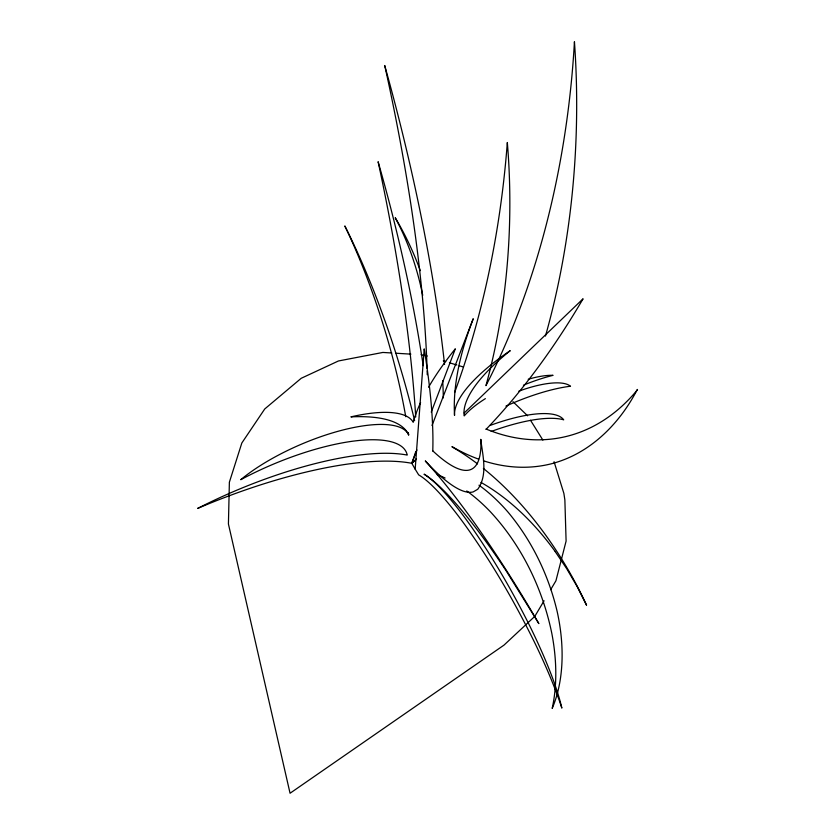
<?xml version="1.0" encoding="UTF-8"?>
<svg xmlns="http://www.w3.org/2000/svg" width="835" height="835" viewBox="0 0 835 835"><rect width="100%" height="100%" fill="white"/><g stroke="black" fill="none" stroke-linecap="round" stroke-linejoin="round"><path stroke-width="1.25" d="M424.201 474.228A155.508 28.567 61 0 1 472.046 527.73C493.234 558.323 511.97 590.554 528.691 623.787A147.555 27.19 61 0 1 561.84 708.09A157.606 28.693 61 0 0 534.463 642.198C514.266 601.221 491.262 561.569 464.615 524.422A166.228 30.154 61 0 0 418.659 474.864L415.172 469.166L424.211 348.884A1157.592 177.521 65.6 0 1 432.77 451.036M416.895 449.908L411.801 463.3L415.172 469.166M431.246 412.156L455.336 348.8A493.287 149.768 -27.9 0 0 428.553 387.252M432.029 425.495L473.236 318.74A1443.162 373.621 -32.8 0 0 454.543 415.371A136.199 43.848 -25.7 0 1 510.248 350.648A167.971 53.638 -26.1 0 0 464.187 415.924A58.481 18.673 -25 0 1 485.385 398.629M637.324 389.434C620.05 423.021 591.368 452.32 554.346 462.955M544.055 600.793L534.817 616.334L504.006 645.111L290.058 793.25L228.425 524.004L229.374 482.212L241.837 442.988L264.747 408.962L301.216 378.286L338.446 360.97L382.879 352.443L391.792 352.986M550.651 589.687L555.922 580.805L566.099 541.09L564.867 499.925L563.865 493.36L554.064 461.703M416.488 458.801L411.801 463.3A225.377 68.449 -22.3 0 0 197.676 508.411A185.62 57.5 -22.6 0 1 407.23 455.065A127.651 41.051 -22.9 0 0 240.751 479.697A102.903 33.755 -23.2 0 1 340.137 430.724A102.903 33.755 -23.2 0 1 408.639 434.837A176.488 57.876 -22.5 0 0 350.888 416.884A105.398 34.955 -23.3 0 1 413.231 422.301A493.287 149.768 -27.9 0 1 420.589 402.574M464.218 412.96L583.08 298.784A1139.076 589.667 86.1 0 1 486.053 429.367M415.778 459.949L411.801 463.3A216.703 141.606 87.4 0 0 415.799 451.537M395.613 353.215L410.893 354.134M421.07 354.75L427.301 356.023M443.281 360.887L445.733 361.639M449.418 362.755L456.797 364.999M459.25 365.751L462.934 366.868M512.972 401.687L527.595 415.788M555.202 551.58L566.6 568.51L577.058 586.41L586.441 605.114M530.507 420.266L542.875 440.076M480.741 439.335C482.672 455.513 488.026 474.781 477.787 489.237L473.226 491.888A258.641 52.167 62.9 0 1 425.339 460.941M422.729 295.277A216.703 141.606 87.4 0 0 395.205 217.737A261.992 169.943 86.5 0 1 420.308 270.634M437.206 474.666A166.509 103.3 68.2 0 1 445.097 478.017M466.765 490.959A166.509 103.3 68.2 0 1 490.27 511.646C521.656 545.453 542.51 588.247 551.799 633.316A157.784 98.175 68.2 0 1 552.185 708.424A147.409 92.643 68.4 0 0 557.112 611.293C548.511 575.002 531.937 540.694 507.962 512.053A155.446 97.434 68.3 0 0 478.998 485.198M480.981 482.421A215.555 134.091 67.2 0 1 555.223 551.549M452.09 446.913A275.78 167.898 67.1 0 1 477.557 463.895M483.381 468.445A275.78 167.898 67.1 0 1 586.567 605.051M554.356 462.987A254.08 170.277 77.3 0 1 483.455 460.805M478.559 459.125A254.08 170.277 77.3 0 1 452.121 446.652M637.522 389.705A257.566 174.264 78.1 0 1 486.074 429.023M425.422 461.17A274.632 48.722 60.7 0 1 538.846 623.599L506.104 570.733A215.576 39.245 60.7 0 0 424.232 474.301M480.918 439.607A262.962 53.774 63.1 0 1 432.655 450.733M405.758 416.728A214.616 56.321 72.7 0 0 344.813 225.951A258.464 67.05 72.5 0 1 414.609 420.621M408.305 432.582A214.616 56.321 72.7 0 1 408.67 435.066M415.726 416.957A606.962 142.315 74.3 0 0 378.109 161.719A452.455 113.142 73.7 0 1 423.209 365.688M427.061 368.392A597.797 145.885 74.8 0 0 384.716 65.516A553.083 137.973 74.2 0 1 444.554 364.457M427.144 370.938A597.797 145.885 74.8 0 1 427.249 374.717M545.474 336.046A552.436 342.256 -88.8 0 0 574.438 41.75A593.779 359.885 -87.4 0 1 485.949 385.645A455.378 284.161 89.8 0 0 490.803 366.784M454.616 392.513A610.041 360.115 -89 0 0 507.325 142.514A455.378 284.161 89.8 0 1 491.095 365.594M442.696 380.76A261.992 169.943 86.5 0 1 443.312 397.919M490.02 425.474A91.652 27.91 -24.5 0 1 563.688 419.817A100.784 30.331 -24.4 0 0 491.21 431.465M528.19 379.267A58.481 18.673 -25 0 1 553.073 375.332A80.087 25.165 -25 0 0 523.43 385.196M518.806 391.166A67.082 21.125 -24.9 0 1 570.493 386.219A96.891 29.789 -24.9 0 0 505.937 406.113"/></g></svg>
